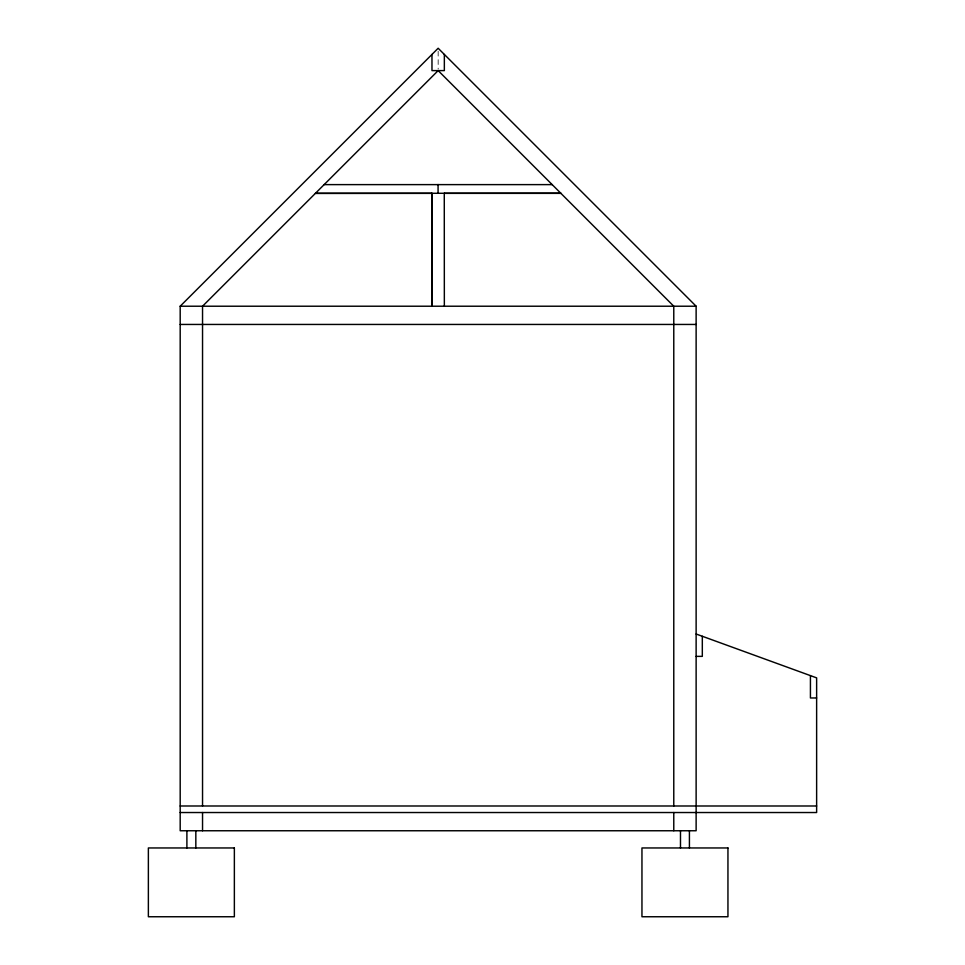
<?xml version="1.0" encoding="UTF-8"?>
<svg xmlns="http://www.w3.org/2000/svg" width="965" height="965" viewBox="0 0 965 965"><rect width="100%" height="100%" fill="white"/><g stroke="black" fill="none" stroke-linecap="round" stroke-linejoin="round"><path stroke-width="0.72" stroke-dasharray="4.83 3.62" d="M438.158 51.229L438.158 69.118"/><path stroke-width="1.45" d="M180.19 306.219L438.158 48.25L696.127 306.219L696.127 830.756L180.19 830.756L180.19 306.219L696.127 306.219M324.156 184.617L552.161 184.617M560.762 193.205L315.398 193.362L431.97 193.362L431.97 306.219M444.346 193.362L560.918 193.362M180.19 324.445L696.127 324.445M696.127 656.369L702.315 656.369L702.315 636.273M816.631 697.972L810.431 697.972L810.431 675.621M180.19 805.992L816.631 805.992M180.19 812.53L816.631 812.53L816.631 677.876L696.127 634.017M689.42 830.756L689.42 847.958M680.482 830.756L680.482 847.958M673.775 805.992L673.775 306.219L438.158 70.602L202.541 306.219L202.541 805.992M673.775 812.53L673.775 830.756M444.346 54.438L444.346 70.602L431.97 70.602L431.97 54.438M444.274 193.29L444.346 306.219M438.074 184.532L438.074 193.29M431.886 193.29L431.886 306.219M202.541 812.53L202.541 830.756M195.835 830.756L195.835 847.958M186.896 830.756L186.896 847.958M234.362 847.958L148.369 847.958L148.369 916.75L234.362 916.75L234.362 847.958M727.948 847.958L641.954 847.958L641.954 916.75L727.948 916.75L727.948 847.958"/></g></svg>
